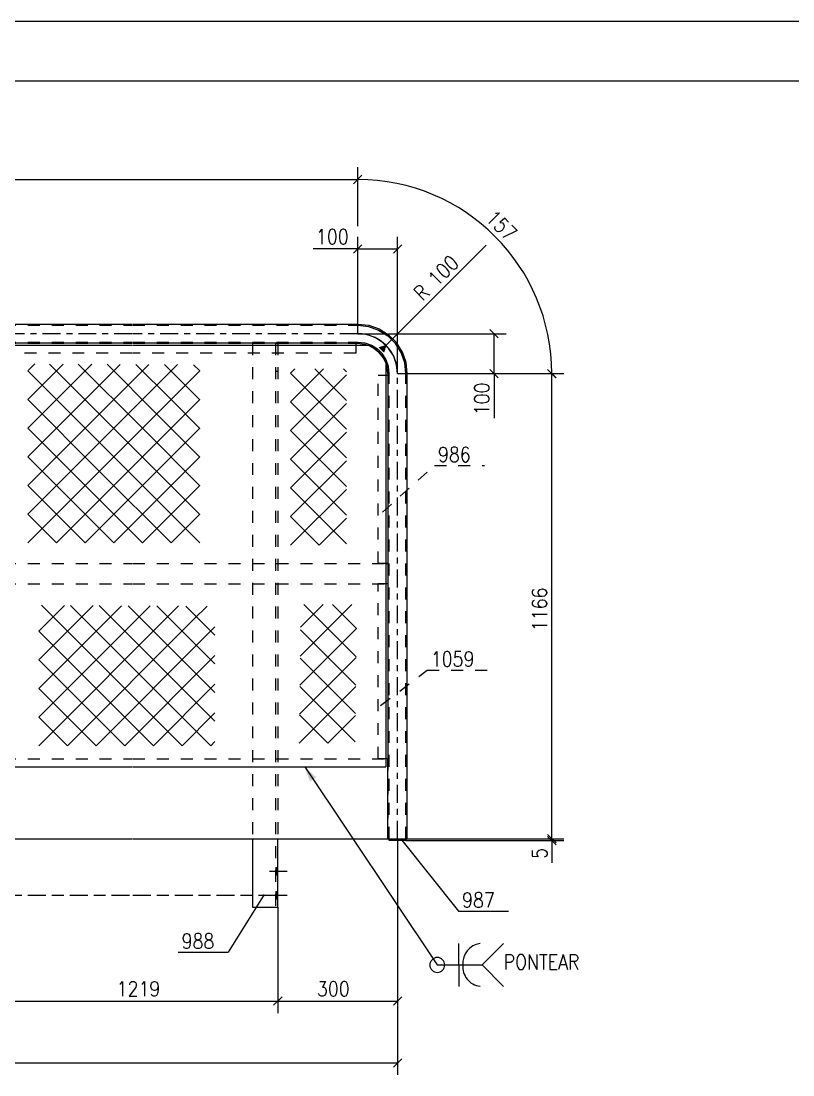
# Model space of a CAD drawing. Header units: millimetres. Extents: x 5 to 846, y 5 to 599.
# Drawn here: x 514 to 643, y 422.9 to 599 of the extents above; entities that cross this region are included whole.
import ezdxf

# ---------------------------------------------------------------- set-up
doc = ezdxf.new("R2010")
doc.units = ezdxf.units.MM
for name, pattern in [('XKITLINE00', [0]), ('XKITLINE02', [4, 2, -2]), ('XKITLINE03', [6, 3, -1, 1, -1]), ('XKITLINE06', [7, 3, -1, 2, -1])]:
    doc.linetypes.add(name, pattern=pattern)
for name, color, linetype, lineweight in [('Cota', 4, 'Continuous', 0), ('Marca da peça', 2, 'Continuous', 0), ('Objeto gráfico', 3, 'Continuous', 0), ('Outro tipo de objeto', 7, 'Continuous', 0), ('Parafuso', 3, 'Continuous', 0), ('Peça', 2, 'Continuous', 0), ('Solda', 1, 'Continuous', 0)]:
    doc.layers.add(name, color=color, linetype=linetype, lineweight=lineweight)
doc.styles.add('ROMANS', font='ROMANS__.TTF')
doc.styles.add('SIMPLEX', font='SIMPLEX_.TTF')

# ---------------------------------------------------------------- blocks, each defined once
blk = doc.blocks.new('*A24')
at = {"layer": 'Peça', "color": 7, "linetype": 'XKITLINE02', "lineweight": 0}
for p, q in [((552.69, 545.16), (556.93, 545.16)), ((552.69, 545.16), (552.69, 462.38)), ((556.5, 545.16), (556.5, 450.96)), ((556.93, 545.16), (556.93, 462.38)), ((556.5, 540.5), (556.93, 540.5))]:
    blk.add_line(p, q, dxfattribs=at)
at = {"layer": 'Peça', "color": 4, "linetype": 'XKITLINE00', "lineweight": 0}
for p, q in [((552.69, 462.38), (552.69, 450.96)), ((556.93, 450.96), (556.93, 462.38)), ((552.69, 450.96), (556.93, 450.96))]:
    blk.add_line(p, q, dxfattribs=at)
blk = doc.blocks.new('*A25')
at = {"layer": 'Peça', "color": 7, "linetype": 'XKITLINE02', "lineweight": 0}
for p, q in [((573.65, 475.72), (573.65, 504.98)), ((574.98, 504.98), (573.65, 504.98)), ((574.98, 475.72), (573.65, 475.72))]:
    blk.add_line(p, q, dxfattribs=at)
at = {"layer": 'Peça', "color": 4, "linetype": 'XKITLINE00', "lineweight": 0}
for p, q in [((575.32, 504.98), (574.98, 504.98)), ((575.32, 504.98), (575.32, 475.72)), ((575.32, 475.72), (574.98, 475.72))]:
    blk.add_line(p, q, dxfattribs=at)
blk = doc.blocks.new('*A26')
at = {"layer": 'Peça', "color": 4, "linetype": 'XKITLINE00', "lineweight": 0}
for p, q in [((575.53, 462.07), (575.53, 462.38)), ((578.28, 462.07), (575.53, 462.07)), ((576.93, 462.38), (576.93, 462.07)), ((578.33, 462.07), (578.28, 462.07)), ((578.33, 462.07), (578.33, 462.38))]:
    blk.add_line(p, q, dxfattribs=at)
at = {"layer": 'Peça', "color": 7, "linetype": 'XKITLINE02', "lineweight": 0}
for p, q in [((575.53, 462.38), (578.33, 462.38)), ((578.28, 462.07), (578.33, 462.07))]:
    blk.add_line(p, q, dxfattribs=at)
blk = doc.blocks.new('*A27')
at = {"layer": 'Parafuso'}
for points in [[(556.93, 456.36), (556.5, 456.36), (556.5, 457.56), (556.93, 457.56)], [(556.93, 452.36), (556.5, 452.36), (556.5, 453.56), (556.93, 453.56)]]:
    blk.add_hatch(color=7, dxfattribs=at).paths.add_polyline_path(points, flags=17)
at = {"layer": 'Parafuso', "color": 7, "linetype": 'XKITLINE00', "lineweight": 0}
for p, q in [((555.5, 456.96), (558.46, 456.96)), ((556.5, 457.56), (556.93, 457.56)), ((556.5, 456.36), (556.93, 456.36)), ((555.5, 452.96), (558.46, 452.96)), ((556.5, 453.56), (556.93, 453.56)), ((556.5, 452.36), (556.93, 452.36))]:
    blk.add_line(p, q, dxfattribs=at)
blk = doc.blocks.new('*A28')
at = {"layer": 'Peça', "color": 7, "linetype": 'XKITLINE02', "lineweight": 0}
for p, q in [((573.65, 508.38), (573.65, 539.77)), ((574.98, 539.77), (573.65, 539.77)), ((574.98, 508.38), (573.65, 508.38))]:
    blk.add_line(p, q, dxfattribs=at)
at = {"layer": 'Peça', "color": 4, "linetype": 'XKITLINE00', "lineweight": 0}
for p, q in [((575.32, 539.77), (574.98, 539.77)), ((575.32, 539.77), (575.32, 508.38)), ((575.32, 508.38), (574.98, 508.38))]:
    blk.add_line(p, q, dxfattribs=at)
blk = doc.blocks.new('*A32')
at = {"layer": 'Peça', "color": 4, "linetype": 'XKITLINE00', "lineweight": 0}
for p, q in [((397.66, 475.72), (398, 475.72)), ((397.66, 475.72), (397.66, 462.38)), ((575.32, 475.72), (574.98, 475.72)), ((575.32, 462.38), (575.32, 475.72)), ((397.66, 462.38), (441.5, 462.38)), ((441.6, 462.38), (487.05, 462.38)), ((487.15, 462.38), (532.59, 462.38)), ((532.69, 462.38), (575.32, 462.38))]:
    blk.add_line(p, q, dxfattribs=at)
at = {"layer": 'Peça', "color": 7, "linetype": 'XKITLINE02', "lineweight": 0}
for p, q in [((398, 475.72), (441.5, 475.72)), ((441.6, 475.72), (487.05, 475.72)), ((487.15, 475.72), (532.59, 475.72)), ((532.69, 475.72), (574.98, 475.72))]:
    blk.add_line(p, q, dxfattribs=at)
blk = doc.blocks.new('*A33')
at = {"layer": 'Peça', "color": 4, "linetype": 'XKITLINE00', "lineweight": 0}
for p, q in [((399.17, 543.66), (401, 544.83)), ((401, 544.83), (441.5, 544.83)), ((441.6, 544.83), (487.05, 544.83)), ((487.15, 544.83), (532.59, 544.83)), ((532.69, 544.83), (571.98, 544.83)), ((571.98, 544.83), (572.96, 544.35)), ((573.81, 543.66), (572.96, 544.35)), ((398, 541.82), (399.17, 543.66)), ((574.5, 542.8), (573.81, 543.66)), ((574.5, 542.8), (574.98, 541.82)), ((398, 541.82), (398, 474.38)), ((574.98, 541.82), (574.98, 474.38)), ((398, 474.38), (441.5, 474.38)), ((441.6, 474.38), (487.05, 474.38)), ((487.15, 474.38), (532.59, 474.38)), ((532.69, 474.38), (574.98, 474.38))]:
    blk.add_line(p, q, dxfattribs=at)
at = {"layer": 'Peça', "color": 7, "linetype": 'XKITLINE02', "lineweight": 0}
for p, q in [((572.96, 544.35), (573.81, 543.66)), ((573.81, 543.66), (574.5, 542.8))]:
    blk.add_line(p, q, dxfattribs=at)
blk = doc.blocks.new('*A34')
at = {"layer": 'Peça', "color": 4, "linetype": 'XKITLINE00', "lineweight": 0}
for p, q in [((397.66, 508.38), (398, 508.38)), ((397.66, 508.38), (397.66, 504.98)), ((574.98, 508.38), (575.32, 508.38)), ((575.32, 508.38), (575.32, 504.98)), ((397.66, 504.98), (398, 504.98)), ((575.32, 504.98), (574.98, 504.98))]:
    blk.add_line(p, q, dxfattribs=at)
at = {"layer": 'Peça', "color": 7, "linetype": 'XKITLINE02', "lineweight": 0}
for p, q in [((398, 508.38), (441.5, 508.38)), ((441.6, 508.38), (487.05, 508.38)), ((487.15, 508.38), (532.59, 508.38)), ((532.69, 508.38), (574.98, 508.38)), ((398, 504.98), (441.5, 504.98)), ((441.6, 504.98), (487.05, 504.98)), ((487.15, 504.98), (532.59, 504.98)), ((532.69, 504.98), (574.98, 504.98))]:
    blk.add_line(p, q, dxfattribs=at)
blk = doc.blocks.new('*A35')
at = {"layer": 'Peça', "color": 4, "linetype": 'XKITLINE00', "lineweight": 0}
for p, q in [((441.5, 545.16), (403.05, 545.16)), ((403.05, 545.16), (403.05, 544.83)), ((487.05, 545.16), (441.6, 545.16)), ((532.59, 545.16), (487.15, 545.16)), ((569.93, 545.16), (532.69, 545.16)), ((569.93, 545.16), (569.93, 544.83))]:
    blk.add_line(p, q, dxfattribs=at)
at = {"layer": 'Peça', "color": 7, "linetype": 'XKITLINE02', "lineweight": 0}
for p, q in [((403.05, 544.83), (403.05, 543.5)), ((569.93, 544.83), (569.93, 543.5)), ((441.5, 543.5), (403.05, 543.5)), ((487.05, 543.5), (441.6, 543.5)), ((532.59, 543.5), (487.15, 543.5)), ((569.93, 543.5), (532.69, 543.5))]:
    blk.add_line(p, q, dxfattribs=at)
blk = doc.blocks.new('*A36')
at = {"layer": 'Peça', "color": 4, "linetype": 'XKITLINE00', "lineweight": 0}
for p, q in [((399.13, 547.56), (400.88, 548.18)), ((400.88, 548.18), (402.72, 548.38)), ((402.72, 548.38), (441.5, 548.38)), ((441.6, 548.38), (487.05, 548.38)), ((487.15, 548.38), (532.59, 548.38)), ((532.69, 548.38), (570.26, 548.38)), ((570.26, 548.38), (572.1, 548.18)), ((572.1, 548.18), (573.85, 547.56)), ((396.25, 545.27), (397.56, 546.58)), ((397.56, 546.58), (399.13, 547.56)), ((573.85, 547.56), (575.42, 546.58)), ((575.42, 546.58), (576.73, 545.27)), ((395.26, 543.7), (396.25, 545.27)), ((399.57, 544.06), (400.53, 544.66)), ((400.53, 544.66), (401.59, 545.04)), ((401.59, 545.04), (402.72, 545.16)), ((402.72, 545.16), (403.05, 545.16)), ((569.93, 545.16), (570.26, 545.16)), ((570.26, 545.16), (571.39, 545.04)), ((571.39, 545.04), (572.45, 544.66)), ((572.45, 544.66), (573.41, 544.06)), ((577.72, 543.7), (576.73, 545.27)), ((394.65, 541.95), (395.26, 543.7)), ((398.16, 542.3), (398.77, 543.26)), ((398.77, 543.26), (399.57, 544.06)), ((573.41, 544.06), (574.21, 543.26)), ((574.82, 542.3), (574.21, 543.26)), ((578.33, 541.95), (577.72, 543.7)), ((394.44, 540.11), (394.65, 541.95)), ((397.66, 540.11), (397.79, 541.23)), ((397.79, 541.23), (398.16, 542.3)), ((575.19, 541.23), (574.82, 542.3)), ((575.32, 540.11), (575.19, 541.23)), ((578.54, 540.11), (578.33, 541.95)), ((394.44, 462.38), (394.44, 540.11)), ((397.66, 540.11), (397.66, 539.77)), ((575.32, 540.11), (575.32, 539.77)), ((578.54, 462.38), (578.54, 540.11)), ((394.44, 462.38), (397.66, 462.38)), ((575.32, 462.38), (578.54, 462.38))]:
    blk.add_line(p, q, dxfattribs=at)
at = {"layer": 'Peça', "color": 7, "linetype": 'XKITLINE02', "lineweight": 0}
for p, q in [((399.22, 547.37), (400.93, 547.96)), ((400.93, 547.96), (402.72, 548.17)), ((402.72, 548.17), (441.5, 548.17)), ((441.6, 548.17), (487.05, 548.17)), ((487.15, 548.17), (532.59, 548.17)), ((532.69, 548.17), (570.26, 548.17)), ((570.26, 548.17), (572.05, 547.96)), ((572.05, 547.96), (573.76, 547.37)), ((396.42, 545.13), (397.69, 546.41)), ((397.69, 546.41), (399.22, 547.37)), ((573.76, 547.37), (575.29, 546.41)), ((575.29, 546.41), (576.56, 545.13)), ((395.46, 543.6), (396.42, 545.13)), ((398.6, 543.39), (399.43, 544.23)), ((399.43, 544.23), (400.43, 544.86)), ((400.43, 544.86), (401.55, 545.25)), ((401.55, 545.25), (402.72, 545.38)), ((402.72, 545.38), (441.5, 545.38)), ((403.05, 545.16), (441.5, 545.16)), ((441.6, 545.38), (487.05, 545.38)), ((441.6, 545.16), (487.05, 545.16)), ((487.15, 545.38), (532.59, 545.38)), ((487.15, 545.16), (532.59, 545.16)), ((532.69, 545.38), (570.26, 545.38)), ((532.69, 545.16), (569.93, 545.16)), ((570.26, 545.38), (571.43, 545.25)), ((571.43, 545.25), (572.55, 544.86)), ((572.55, 544.86), (573.55, 544.23)), ((573.55, 544.23), (574.38, 543.39)), ((577.52, 543.6), (576.56, 545.13)), ((394.86, 541.9), (395.46, 543.6)), ((397.58, 541.28), (397.97, 542.39)), ((397.97, 542.39), (398.6, 543.39)), ((575.01, 542.39), (574.38, 543.39)), ((575.4, 541.28), (575.01, 542.39)), ((578.12, 541.9), (577.52, 543.6)), ((394.66, 540.11), (394.86, 541.9)), ((397.45, 540.11), (397.58, 541.28)), ((575.53, 540.11), (575.4, 541.28)), ((578.32, 540.11), (578.12, 541.9)), ((394.66, 462.38), (394.66, 540.11)), ((397.45, 462.38), (397.45, 540.11)), ((397.66, 539.77), (397.66, 462.38)), ((575.32, 539.77), (575.32, 462.38)), ((575.53, 462.38), (575.53, 540.11)), ((578.32, 462.38), (578.32, 540.11))]:
    blk.add_line(p, q, dxfattribs=at)
at = {"layer": 'Peça', "color": 7, "linetype": 'XKITLINE03', "lineweight": 0}
for p, q in [((399.83, 546.11), (398.56, 545.32)), ((401.24, 546.61), (399.83, 546.11)), ((402.72, 546.77), (401.24, 546.61)), ((441.5, 546.77), (402.72, 546.77)), ((487.05, 546.77), (441.6, 546.77)), ((532.59, 546.77), (487.15, 546.77)), ((570.26, 546.77), (532.69, 546.77)), ((571.74, 546.61), (570.26, 546.77)), ((573.15, 546.11), (571.74, 546.61)), ((574.42, 545.32), (573.15, 546.11)), ((397.51, 544.26), (396.71, 543)), ((398.56, 545.32), (397.51, 544.26)), ((575.47, 544.26), (574.42, 545.32)), ((576.27, 543), (575.47, 544.26)), ((396.71, 543), (396.22, 541.59)), ((576.76, 541.59), (576.27, 543)), ((396.22, 541.59), (396.05, 540.11)), ((576.93, 540.11), (576.76, 541.59)), ((396.05, 540.11), (396.05, 462.38)), ((576.93, 462.38), (576.93, 540.11))]:
    blk.add_line(p, q, dxfattribs=at)
blk = doc.blocks.new('*A110')
at = {"layer": 'Objeto gráfico', "color": 2, "linetype": 'XKITLINE00', "lineweight": 0}
for p, q in [((559.04, 535.36), (564.57, 540.9)), ((559.04, 540.15), (559.78, 540.9)), ((568.37, 535.6), (563.08, 540.9)), ((568.37, 540.39), (567.87, 540.9)), ((568.37, 530.81), (559.04, 540.15)), ((559.04, 530.57), (568.37, 539.91)), ((568.37, 526.02), (559.04, 535.36)), ((559.04, 525.78), (568.37, 535.12)), ((568.37, 521.24), (559.04, 530.57)), ((559.04, 520.99), (568.37, 530.33)), ((566.22, 518.6), (559.04, 525.78)), ((559.04, 516.21), (568.37, 525.54)), ((563.82, 516.21), (559.04, 520.99)), ((559.04, 511.42), (568.37, 520.75)), ((568.37, 516.45), (566.22, 518.6)), ((561.43, 513.81), (559.04, 516.21)), ((568.37, 511.66), (563.82, 516.21)), ((563.82, 511.42), (568.37, 515.96)), ((563.82, 511.42), (561.43, 513.81))]:
    blk.add_line(p, q, dxfattribs=at)
blk = doc.blocks.new('*A111')
at = {"layer": 'Objeto gráfico', "color": 2, "linetype": 'XKITLINE00', "lineweight": 0}
for p, q in [((515.13, 540.54), (516.3, 541.71)), ((515.13, 535.75), (521.07, 541.69)), ((515.13, 530.96), (525.84, 541.66)), ((515.13, 526.17), (530.6, 541.64)), ((531.89, 528.56), (518.76, 541.69)), ((534.29, 530.96), (523.57, 541.67)), ((536.68, 533.35), (528.38, 541.65)), ((539.08, 535.75), (533.19, 541.63)), ((533.91, 540.16), (535.37, 541.62)), ((536.31, 537.77), (540.14, 541.6)), ((541.47, 538.14), (538, 541.61)), ((543.87, 540.54), (542.81, 541.59)), ((529.5, 526.17), (515.13, 540.54)), ((515.13, 521.38), (533.91, 540.16)), ((538.7, 535.37), (543.88, 540.56)), ((543.88, 540.52), (543.87, 540.54)), ((515.13, 516.59), (536.31, 537.77)), ((543.88, 535.73), (541.47, 538.14)), ((527.1, 523.77), (515.13, 535.75)), ((515.13, 511.8), (538.7, 535.37)), ((543.88, 530.94), (539.08, 535.75)), ((541.1, 532.98), (543.88, 535.77)), ((519.92, 511.8), (541.1, 532.98)), ((543.88, 526.15), (536.68, 533.35)), ((524.71, 521.38), (515.13, 530.96)), ((524.71, 511.8), (543.49, 530.58)), ((543.88, 521.36), (534.29, 530.96)), ((543.49, 530.58), (543.88, 530.98)), ((543.88, 516.57), (531.89, 528.56)), ((522.31, 518.99), (515.13, 526.17)), ((529.5, 511.8), (543.88, 526.19)), ((543.87, 511.8), (529.5, 526.17)), ((539.08, 511.8), (527.1, 523.77)), ((519.92, 516.59), (515.13, 521.38)), ((534.29, 511.8), (524.71, 521.38)), ((534.29, 511.8), (543.88, 521.4)), ((529.5, 511.8), (522.31, 518.99)), ((517.52, 514.2), (515.13, 516.59)), ((524.71, 511.8), (519.92, 516.59)), ((539.08, 511.8), (543.88, 516.61)), ((519.92, 511.8), (517.52, 514.2)), ((543.87, 511.8), (543.87, 511.8))]:
    blk.add_line(p, q, dxfattribs=at)
blk = doc.blocks.new('*A115')
at = {"layer": 'Objeto gráfico', "color": 2, "linetype": 'XKITLINE00', "lineweight": 0}
for p, q in [((560.66, 492.89), (569.28, 501.51)), ((560.72, 497.74), (564.49, 501.51)), ((570, 492.78), (561.27, 501.51)), ((570.06, 497.51), (566.06, 501.51)), ((560.61, 488.04), (570.06, 497.49)), ((569.94, 488.05), (560.72, 497.28)), ((560.55, 483.19), (570, 492.65)), ((567.67, 485.53), (560.66, 492.54)), ((560.49, 478.35), (569.94, 487.8)), ((565.28, 483.14), (560.6, 487.81)), ((569.89, 483.32), (567.67, 485.53)), ((562.88, 480.74), (560.55, 483.08)), ((569.83, 478.58), (565.28, 483.14)), ((565.28, 478.35), (569.88, 482.95)), ((565.28, 478.35), (562.88, 480.74))]:
    blk.add_line(p, q, dxfattribs=at)
blk = doc.blocks.new('*A116')
at = {"layer": 'Objeto gráfico', "color": 7, "linetype": 'XKITLINE06', "lineweight": 0}
for p, q in [((421.82, 452.96), (441.5, 452.96)), ((441.6, 452.96), (487.05, 452.96)), ((487.15, 452.96), (532.59, 452.96)), ((532.69, 452.96), (555.5, 452.96))]:
    blk.add_line(p, q, dxfattribs=at)
blk = doc.blocks.new('*A120')
at = {"layer": 'Objeto gráfico', "color": 2, "linetype": 'XKITLINE00', "lineweight": 0}
for p, q in [((516.99, 497.08), (521.28, 501.38)), ((516.99, 492.29), (526.04, 501.35)), ((516.99, 487.51), (530.8, 501.32)), ((516.99, 482.72), (535.57, 501.3)), ((516.99, 477.93), (540.33, 501.27)), ((528.96, 489.9), (517.46, 501.4)), ((531.35, 492.29), (522.28, 501.37)), ((533.75, 494.69), (527.09, 501.34)), ((536.14, 497.08), (531.91, 501.32)), ((538.54, 499.48), (536.73, 501.29)), ((546.41, 496.39), (541.54, 501.26)), ((542.95, 499.1), (545.09, 501.24)), ((521.77, 477.93), (542.95, 499.1)), ((546.41, 491.6), (538.54, 499.48)), ((526.56, 487.51), (516.99, 497.08)), ((526.56, 477.93), (545.34, 496.71)), ((546.41, 486.81), (536.14, 497.08)), ((545.34, 496.71), (546.41, 497.78)), ((546.41, 482.02), (533.75, 494.69)), ((524.17, 485.11), (516.99, 492.29)), ((531.35, 477.93), (546.41, 492.99)), ((545.72, 477.93), (531.35, 492.29)), ((540.93, 477.93), (528.96, 489.9)), ((536.14, 477.93), (546.41, 488.2)), ((521.77, 482.72), (516.99, 487.51)), ((536.14, 477.93), (526.56, 487.51)), ((531.35, 477.93), (524.17, 485.11)), ((519.38, 480.32), (516.99, 482.72)), ((526.56, 477.93), (521.77, 482.72)), ((540.93, 477.93), (546.41, 483.41)), ((521.77, 477.93), (519.38, 480.32)), ((545.72, 477.93), (546.41, 478.62))]:
    blk.add_line(p, q, dxfattribs=at)
blk = doc.blocks.new('*A222')
at = {"layer": 'Solda'}
blk.add_hatch(color=7, dxfattribs=at).paths.add_polyline_path([(561.4, 474.38), (563.31, 472.65), (562.27, 471.96)], flags=17)
at = {"layer": 'Solda', "color": 7, "linetype": 'XKITLINE00', "lineweight": 0}
for p, q in [((561.4, 474.38), (583.56, 441.29)), ((583.56, 441.29), (591.06, 441.29))]:
    blk.add_line(p, q, dxfattribs=at)
at = {"layer": 'Solda', "color": 3, "linetype": 'XKITLINE00', "lineweight": 0}
for p, q in [((587.13, 441.29), (587.13, 444.86)), ((591.06, 441.29), (594.63, 444.86)), ((587.13, 441.29), (587.13, 437.72)), ((591.06, 441.29), (594.63, 437.72))]:
    blk.add_line(p, q, dxfattribs=at)
for centre, radius, start, end in [((591.06, 441.65), 3.23, 96.3402, 186.3402), ((583.56, 441.29), 1.25, 90, 270), ((583.56, 441.29), 1.25, 270, 90), ((591.06, 440.94), 3.23, 173.6598, 263.6598)]:
    blk.add_arc(centre, radius, start, end, dxfattribs=at)
at = {"layer": 'Solda', "color": 3, "style": 'ROMANS', "width": 0.85}
blk.add_text('PONTEAR', height=2.5, dxfattribs=at).set_placement((594.63, 440.54))
blk = doc.blocks.new('*A223')
at = {"layer": 'Marca da peça', "color": 7, "linetype": 'XKITLINE00', "lineweight": 0}
for p in [(554.65, 453.05), (540.24, 443.43)]:
    blk.add_line(p, (548.6, 443.43), dxfattribs=at)
at = {"layer": 'Marca da peça', "color": 4, "style": 'ROMANS', "width": 0.85}
blk.add_text('988', height=2.5, dxfattribs=at).set_placement((540.84, 444.03))
blk = doc.blocks.new('*A224')
at = {"layer": 'Marca da peça', "color": 7, "linetype": 'XKITLINE02', "lineweight": 0}
for p, q in [((574.09, 484.64), (581.87, 490.56)), ((581.87, 490.56), (592.61, 490.56))]:
    blk.add_line(p, q, dxfattribs=at)
at = {"layer": 'Marca da peça', "color": 4, "style": 'ROMANS', "width": 0.85}
blk.add_text('1059', height=2.5, dxfattribs=at).set_placement((582.47, 491.16))
blk = doc.blocks.new('*A225')
at = {"layer": 'Marca da peça', "color": 7, "linetype": 'XKITLINE00', "lineweight": 0}
for p, q in [((577.61, 462.15), (587.1, 450.29)), ((587.1, 450.29), (595.46, 450.29))]:
    blk.add_line(p, q, dxfattribs=at)
at = {"layer": 'Marca da peça', "color": 4, "style": 'ROMANS', "width": 0.85}
blk.add_text('987', height=2.5, dxfattribs=at).set_placement((587.7, 450.89))
blk = doc.blocks.new('*A226')
at = {"layer": 'Marca da peça', "color": 7, "linetype": 'XKITLINE02', "lineweight": 0}
for p, q in [((574.4, 516.94), (583.07, 524.73)), ((583.07, 524.73), (591.42, 524.73))]:
    blk.add_line(p, q, dxfattribs=at)
at = {"layer": 'Marca da peça', "color": 4, "style": 'ROMANS', "width": 0.85}
blk.add_text('986', height=2.5, dxfattribs=at).set_placement((583.67, 525.33))
blk = doc.blocks.new('*A238')
at = {"layer": 'Cota', "color": 7, "linetype": 'XKITLINE00', "lineweight": 0}
for p, q in [((576.93, 462.38), (576.93, 433.25)), ((556.93, 450.96), (556.93, 433.25)), ((557.63, 435.96), (556.22, 434.55)), ((556.93, 435.25), (576.93, 435.25)), ((577.63, 435.96), (576.22, 434.55))]:
    blk.add_line(p, q, dxfattribs=at)
at = {"layer": 'Cota', "color": 3}
for p in [(556.93, 435.25), (576.93, 435.25)]:
    blk.add_point(p, dxfattribs=at)
at = {"layer": 'Cota', "color": 3, "style": 'SIMPLEX', "width": 0.85}
blk.add_text('300', height=2.5, dxfattribs=at).set_placement((563.45, 436.05))
blk = doc.blocks.new('*A239')
at = {"layer": 'Cota', "color": 7, "linetype": 'XKITLINE00', "lineweight": 0}
for p, q in [((511.38, 450.96), (511.38, 433.25)), ((556.93, 450.96), (556.93, 433.25)), ((512.09, 435.96), (510.67, 434.55)), ((511.38, 435.25), (556.93, 435.25)), ((557.63, 435.96), (556.22, 434.55))]:
    blk.add_line(p, q, dxfattribs=at)
at = {"layer": 'Cota', "color": 3}
for p in [(511.38, 435.25), (556.93, 435.25)]:
    blk.add_point(p, dxfattribs=at)
at = {"layer": 'Cota', "color": 3, "style": 'SIMPLEX', "width": 0.85}
blk.add_text('1219', height=2.5, dxfattribs=at).set_placement((529.98, 436.05))
blk = doc.blocks.new('*A243')
at = {"layer": 'Cota', "color": 7, "linetype": 'XKITLINE00', "lineweight": 0}
for p, q in [((402.72, 565.11), (402.72, 574.58)), ((570.26, 564.73), (570.26, 574.58)), ((403.43, 573.23), (402.01, 571.82)), ((402.72, 572.53), (570.26, 572.53)), ((570.97, 573.23), (569.55, 571.82)), ((402.72, 546.77), (402.72, 561.61)), ((570.26, 546.77), (570.26, 561.23))]:
    blk.add_line(p, q, dxfattribs=at)
at = {"layer": 'Cota', "color": 3}
for p in [(402.72, 572.53), (570.26, 572.53)]:
    blk.add_point(p, dxfattribs=at)
at = {"layer": 'Cota', "color": 3, "style": 'SIMPLEX', "width": 0.85}
blk.add_text('4120', height=2.5, dxfattribs=at).set_placement((482.08, 573.33))
blk = doc.blocks.new('*A249')
at = {"layer": 'Cota', "color": 7, "linetype": 'XKITLINE00', "lineweight": 0}
for p, q in [((570.26, 546.77), (595.04, 546.77)), ((592.33, 547.48), (593.75, 546.07)), ((593.04, 540.11), (593.04, 546.77)), ((592.33, 540.81), (593.75, 539.4)), ((576.93, 540.11), (595.04, 540.11)), ((593.04, 540.11), (593.04, 532.67)), ((593.04, 540.11), (593.04, 532.67))]:
    blk.add_line(p, q, dxfattribs=at)
at = {"layer": 'Cota', "color": 3}
for p in [(593.04, 546.77), (593.04, 540.11)]:
    blk.add_point(p, dxfattribs=at)
at = {"layer": 'Cota', "color": 3, "style": 'SIMPLEX', "width": 0.85}
blk.add_text('100', height=2.5, rotation=90.0002, dxfattribs=at).set_placement((592.24, 533.14))
blk = doc.blocks.new('*A250')
at = {"layer": 'Cota', "color": 7, "linetype": 'XKITLINE00', "lineweight": 0}
for p, q in [((570.26, 546.77), (570.26, 562.98)), ((576.93, 540.11), (576.93, 562.98)), ((570.26, 560.93), (562.82, 560.93)), ((570.26, 560.93), (562.82, 560.93)), ((570.97, 561.64), (569.55, 560.22)), ((570.26, 560.93), (576.93, 560.93)), ((577.63, 561.64), (576.22, 560.22))]:
    blk.add_line(p, q, dxfattribs=at)
at = {"layer": 'Cota', "color": 3}
for p in [(570.26, 560.93), (576.93, 560.93)]:
    blk.add_point(p, dxfattribs=at)
at = {"layer": 'Cota', "color": 3, "style": 'SIMPLEX', "width": 0.85}
blk.add_text('100', height=2.5, dxfattribs=at).set_placement((563.29, 561.73))
blk = doc.blocks.new('*A251')
at = {"layer": 'Cota'}
blk.add_hatch(color=7, dxfattribs=at).paths.add_polyline_path([(573.92, 544.46), (574.97, 544.82), (574.62, 543.76)], flags=17)
at = {"layer": 'Cota', "color": 7, "linetype": 'XKITLINE00', "lineweight": 0}
for p, q in [((574.97, 544.82), (591.71, 561.56)), ((573.92, 544.46), (574.97, 544.82)), ((574.62, 543.76), (573.92, 544.46)), ((574.62, 543.76), (574.97, 544.82))]:
    blk.add_line(p, q, dxfattribs=at)
blk.add_arc((570.26, 540.11), 6.67, 0, 90, dxfattribs=at)
at = {"layer": 'Cota', "color": 3, "style": 'SIMPLEX', "width": 0.85}
blk.add_text('R 100', height=2.5, rotation=45.0001, dxfattribs=at).set_placement((581.13, 552.1))
blk = doc.blocks.new('*A252')
at = {"layer": 'Cota', "color": 7, "linetype": 'XKITLINE00', "lineweight": 0}
for p, q in [((570.26, 564.73), (570.26, 574.57)), ((570.97, 573.23), (569.55, 571.82)), ((570.26, 546.77), (570.26, 561.23)), ((603.38, 539.4), (601.97, 540.81)), ((576.93, 540.11), (589.24, 540.11)), ((592.74, 540.11), (604.68, 540.11))]:
    blk.add_line(p, q, dxfattribs=at)
blk.add_arc((570.26, 540.11), 32.42, 0, 90, dxfattribs=at)
at = {"layer": 'Cota', "color": 7}
for p in [(570.26, 572.52), (602.68, 540.11)]:
    blk.add_point(p, dxfattribs=at)
at = {"layer": 'Cota', "color": 3, "style": 'SIMPLEX', "width": 0.85}
blk.add_text('157', height=2.5, rotation=-45.0001, dxfattribs=at).set_placement((591.45, 565.89))
blk = doc.blocks.new('*A253')
at = {"layer": 'Cota', "color": 7, "linetype": 'XKITLINE00', "lineweight": 0}
for p, q in [((578.28, 462.07), (604.69, 462.07)), ((578.54, 462.38), (604.69, 462.38)), ((601.98, 463.09), (603.39, 461.68)), ((601.98, 462.77), (603.39, 461.36)), ((602.69, 462.07), (602.69, 462.38)), ((602.69, 462.07), (602.69, 458.34)), ((602.69, 462.07), (602.69, 458.34))]:
    blk.add_line(p, q, dxfattribs=at)
at = {"layer": 'Cota', "color": 3}
for p in [(602.69, 462.38), (602.69, 462.07)]:
    blk.add_point(p, dxfattribs=at)
at = {"layer": 'Cota', "color": 3, "style": 'SIMPLEX', "width": 0.85}
blk.add_text('5', height=2.5, rotation=90.0002, dxfattribs=at).set_placement((601.89, 459.04))
blk = doc.blocks.new('*A254')
at = {"layer": 'Cota', "color": 7, "linetype": 'XKITLINE00', "lineweight": 0}
for p, q in [((601.98, 540.81), (603.39, 539.4)), ((576.93, 540.11), (589.24, 540.11)), ((592.74, 540.11), (604.69, 540.11)), ((602.69, 462.38), (602.69, 540.11)), ((578.54, 462.38), (604.69, 462.38)), ((601.98, 463.09), (603.39, 461.68))]:
    blk.add_line(p, q, dxfattribs=at)
at = {"layer": 'Cota', "color": 3}
for p in [(602.69, 540.11), (602.69, 462.38)]:
    blk.add_point(p, dxfattribs=at)
at = {"layer": 'Cota', "color": 3, "style": 'SIMPLEX', "width": 0.85}
blk.add_text('1166', height=2.5, rotation=90.0002, dxfattribs=at).set_placement((601.89, 497.07))
blk = doc.blocks.new('*A255')
at = {"layer": 'Cota', "color": 7, "linetype": 'XKITLINE00', "lineweight": 0}
for p, q in [((396.05, 462.38), (396.05, 431)), ((576.93, 462.38), (576.93, 422.92)), ((395.73, 424.6), (395.35, 424.21)), ((396.05, 424.6), (396.05, 422.92)), ((399.96, 424.92), (576.93, 424.92)), ((577.63, 425.63), (576.22, 424.21))]:
    blk.add_line(p, q, dxfattribs=at)
at = {"layer": 'Cota', "color": 3}
for p in [(396.05, 424.92), (576.93, 424.92)]:
    blk.add_point(p, dxfattribs=at)
at = {"layer": 'Cota', "color": 3, "style": 'SIMPLEX', "width": 0.85}
blk.add_text('4320', height=2.5, dxfattribs=at).set_placement((481.85, 425.72))

msp = doc.modelspace()

# ---------------------------------------------------------------- linework, layer by layer
at = {"layer": 'Outro tipo de objeto', "color": 7, "linetype": 'XKITLINE00', "lineweight": 0}
msp.add_line((5, 599), (846, 599), dxfattribs=at)
at = {"layer": 'Outro tipo de objeto', "color": 6, "linetype": 'XKITLINE00', "lineweight": 0}
msp.add_line((30, 589), (836, 589), dxfattribs=at)

# ---------------------------------------------------------------- block references
at = {"lineweight": 0}
for name in ['*A243', '*A252', '*A250', '*A251', '*A36', '*A249', '*A33', '*A35', '*A24', '*A111', '*A110', '*A254', '*A28', '*A226', '*A34', '*A25', '*A120', '*A115', '*A224', '*A32', '*A222', '*A255', '*A238', '*A26', '*A225', '*A253', '*A27', '*A116', '*A223', '*A239']:
    msp.add_blockref(name, (0, 0), dxfattribs=at)

doc.saveas('drawing.dxf')
